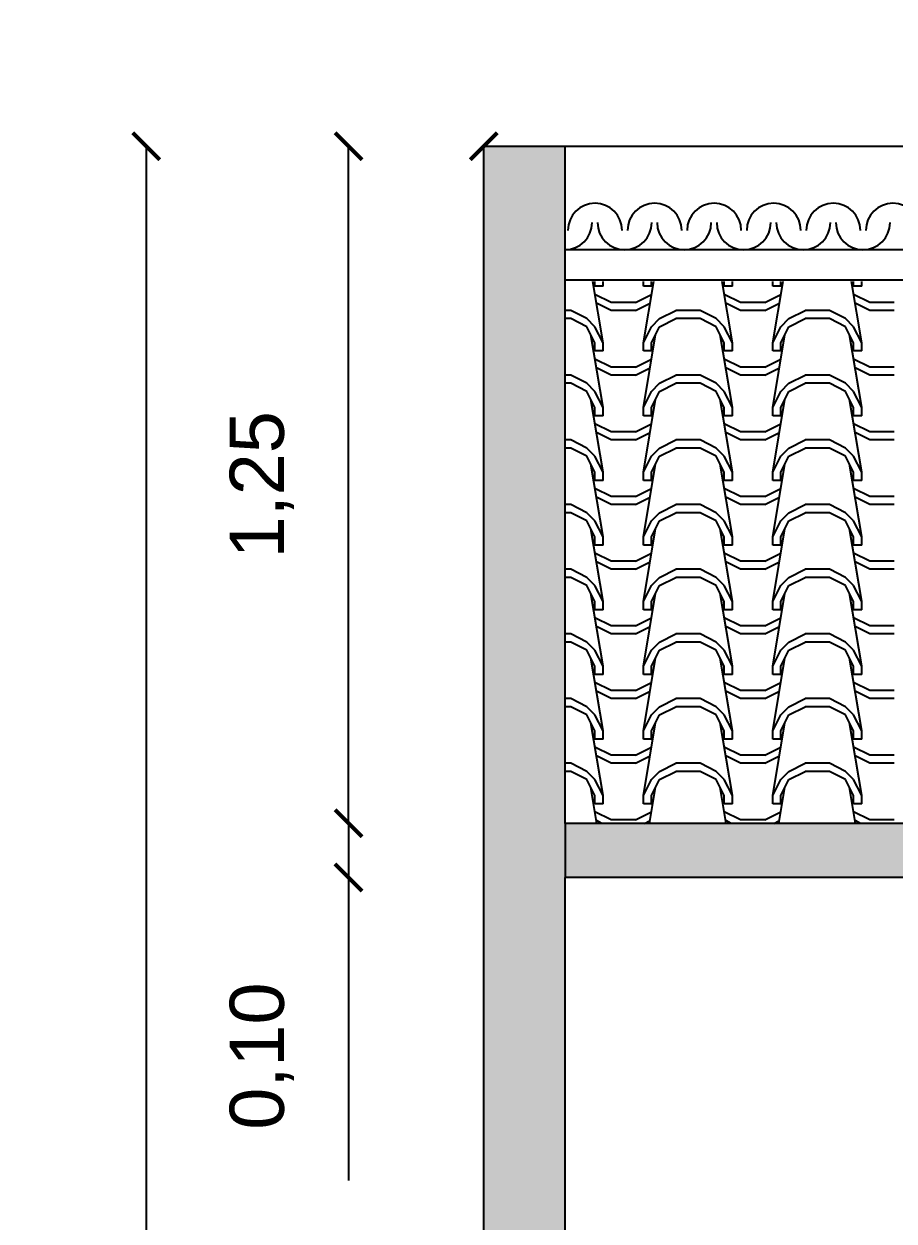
# Model space of a CAD drawing. Header units: millimetres. Extents: x -72 to 470, y 3 to 161.
# Drawn here: x 451.961 to 453.568, y 60.869 to 63.079 of the extents above; entities that cross this region are included whole.
import ezdxf

# ---------------------------------------------------------------- set-up
doc = ezdxf.new("R2010")
doc.units = ezdxf.units.MM
doc.layers.get('0').update_dxf_attribs({"color": 3})
for name, color, linetype in [('001', 1, 'Continuous'), ('COTA', 7, 'Continuous'), ('COTAS', 7, 'Continuous'), ('ESQUADRIA', 3, 'Continuous'), ('LAYER2', 5, 'Continuous')]:
    doc.layers.add(name, color=color, linetype=linetype)
doc.styles.get("Standard").update_dxf_attribs({"font": 'arial.ttf'})
doc.dimstyles.new('ISO-25', dxfattribs={"dimtxt": 0.1, "dimasz": 0.05, "dimexe": 1.25, "dimexo": 0.625, "dimgap": 0.1, "dimtad": 1, "dimzin": 1, "dimtxsty": 'Standard', "dimblk": 'ARCHTICK', "dimcen": 2.5, "dimse1": 1, "dimse2": 1, "dimazin": 3, "dimtfac": 1, "dimtmove": 0, "dimatfit": 3, "dimldrblk": 'ARCHTICK', "dimfxl": 1, "dimarcsym": 0})

# ---------------------------------------------------------------- blocks, each defined once
blk = doc.blocks.new('_ArchTick')
at = {"color": 0, "linetype": 'ByBlock', "const_width": 0.15}
blk.add_lwpolyline([(-0.5, -0.5), (0.5, 0.5)], dxfattribs=at)
blk = doc.blocks.new('*D62')
at = {"layer": 'COTAS', "color": 0, "lineweight": -2, "transparency": 16777216}
for p, q in [((452.5607, 61.6036), (452.5607, 61.6536)), ((452.5607, 61.6036), (452.5607, 61.5036)), ((452.5607, 61.5036), (452.5607, 60.9442))]:
    blk.add_line(p, q, dxfattribs=at)
at = {"layer": 'Defpoints', "color": 0, "transparency": 16777216}
for p in [(452.9603, 61.6036), (452.5607, 61.5036), (452.9603, 61.5036)]:
    blk.add_point(p, dxfattribs=at)
at = {"layer": 'COTAS', "color": 0, "lineweight": -2, "transparency": 16777216, "xscale": 0.05, "yscale": 0.05, "zscale": 0.05}
for p, rotation in [((452.5607, 61.6036), 270), ((452.5607, 61.5036), 90)]:
    blk.add_blockref('_ArchTick', p, dxfattribs=dict(at, rotation=rotation))
at = {"layer": 'COTAS', "color": 0, "transparency": 16777216, "insert": (452.4006, 61.1739), "char_height": 0.1, "attachment_point": 5, "rotation": 90}
blk.add_mtext('0,10', dxfattribs=at)
blk = doc.blocks.new('*D63')
at = {"layer": 'COTAS', "color": 0, "lineweight": -2, "transparency": 16777216}
blk.add_line((452.1871, 62.8536), (452.1871, 58.5036), dxfattribs=at)
at = {"layer": 'Defpoints', "color": 0, "transparency": 16777216}
for p in [(452.8103, 62.8536), (452.1871, 58.5036), (452.8103, 58.5036)]:
    blk.add_point(p, dxfattribs=at)
at = {"layer": 'COTAS', "color": 0, "lineweight": -2, "transparency": 16777216, "xscale": 0.05, "yscale": 0.05, "zscale": 0.05}
for p, rotation in [((452.1871, 62.8536), 90), ((452.1871, 58.5036), 270)]:
    blk.add_blockref('_ArchTick', p, dxfattribs=dict(at, rotation=rotation))
at = {"layer": 'COTAS', "color": 0, "transparency": 16777216, "insert": (452.027, 60.6786), "char_height": 0.1, "attachment_point": 5, "rotation": 90}
blk.add_mtext('4,35', dxfattribs=at)
blk = doc.blocks.new('*D64')
at = {"layer": 'COTAS', "color": 0, "lineweight": -2, "transparency": 16777216}
blk.add_line((452.5607, 61.6036), (452.5607, 62.8536), dxfattribs=at)
at = {"layer": 'Defpoints', "color": 0, "transparency": 16777216}
for p in [(452.5607, 62.8536), (452.9603, 62.8536), (452.9603, 61.6036)]:
    blk.add_point(p, dxfattribs=at)
at = {"layer": 'COTAS', "color": 0, "lineweight": -2, "transparency": 16777216, "xscale": 0.05, "yscale": 0.05, "zscale": 0.05}
for p, rotation in [((452.5607, 62.8536), 90), ((452.5607, 61.6036), 270)]:
    blk.add_blockref('_ArchTick', p, dxfattribs=dict(at, rotation=rotation))
at = {"layer": 'COTAS', "color": 0, "transparency": 16777216, "insert": (452.4006, 62.2286), "char_height": 0.1, "attachment_point": 5, "rotation": 90}
blk.add_mtext('1,25', dxfattribs=at)
blk = doc.blocks.new('*D65')
at = {"layer": 'COTAS', "color": 0, "lineweight": -2, "transparency": 16777216}
blk.add_line((452.8103, 62.8536), (463.8103, 62.8536), dxfattribs=at)
at = {"layer": 'Defpoints', "color": 0, "transparency": 16777216}
for p in [(452.8103, 62.8536), (463.8103, 62.8536), (463.8103, 62.8536)]:
    blk.add_point(p, dxfattribs=at)
at = {"layer": 'COTAS', "color": 0, "lineweight": -2, "transparency": 16777216, "xscale": 0.05, "yscale": 0.05, "zscale": 0.05, "rotation": 180}
blk.add_blockref('_ArchTick', (452.8103, 62.8536), dxfattribs=at)
at = {"layer": 'COTAS', "color": 0, "lineweight": -2, "transparency": 16777216, "xscale": 0.05, "yscale": 0.05, "zscale": 0.05}
blk.add_blockref('_ArchTick', (463.8103, 62.8536), dxfattribs=at)
at = {"layer": 'COTAS', "color": 0, "transparency": 16777216, "insert": (458.3103, 63.0137), "char_height": 0.1, "attachment_point": 5}
blk.add_mtext('11,00', dxfattribs=at)

msp = doc.modelspace()

# ---------------------------------------------------------------- hatches: boundary and pattern name
at = {"layer": 'COTA', "true_color": 0x939598}
h = msp.add_hatch(color=252, dxfattribs=at)
h.dxf.hatch_style = 1
h.paths.add_polyline_path([(452.9603, 61.5036), (452.9603, 61.6036), (452.9603, 62.8536), (452.8103, 62.8536), (452.8103, 61.6036), (452.8103, 61.5036), (452.8103, 58.5036), (452.9603, 58.5036)])
h.paths.add_polyline_path([(463.8103, 61.6036), (463.8103, 62.8536), (463.6603, 62.8536), (463.6603, 61.6036), (452.9603, 61.6036), (452.9603, 61.5036), (456.1103, 61.5036), (463.8103, 61.5036)])
h.paths.add_polyline_path([(463.8103, 61.5036), (463.6603, 61.5036), (463.6603, 58.4036), (463.8103, 58.4036)])

# ---------------------------------------------------------------- linework, layer by layer
at = {"color": 2}
for p, q in [((463.6603, 62.6625), (452.9603, 62.6625)), ((463.6603, 62.6062), (452.9603, 62.6062))]:
    msp.add_line(p, q, dxfattribs=at)
at = {"layer": '001', "color": 8, "linetype": 'Continuous', "ltscale": 0.5}
for p, q in [((453.0305, 62.4905), (453.0116, 62.6036)), ((453.0156, 62.595), (453.0156, 62.6036)), ((453.0305, 62.595), (453.0156, 62.595)), ((453.0305, 62.595), (453.0305, 62.6036)), ((453.1051, 62.595), (453.1051, 62.6036)), ((453.1051, 62.4905), (453.124, 62.6036)), ((453.12, 62.595), (453.1051, 62.595)), ((453.12, 62.595), (453.12, 62.6036)), ((453.2693, 62.4905), (453.2504, 62.6036)), ((453.2544, 62.595), (453.2544, 62.6036)), ((453.2693, 62.595), (453.2544, 62.595)), ((453.2693, 62.595), (453.2693, 62.6036)), ((453.3439, 62.595), (453.3439, 62.6036)), ((453.3439, 62.4905), (453.3628, 62.6036)), ((453.3588, 62.595), (453.3439, 62.595)), ((453.3588, 62.595), (453.3588, 62.6036)), ((453.5081, 62.4905), (453.4892, 62.6036)), ((453.4932, 62.595), (453.4932, 62.6036)), ((453.5081, 62.595), (453.4932, 62.595)), ((453.5081, 62.595), (453.5081, 62.6036)), ((453.0454, 62.5652), (453.0156, 62.5801)), ((453.0902, 62.5652), (453.0454, 62.5652)), ((453.0902, 62.5652), (453.12, 62.5801)), ((453.2842, 62.5652), (453.2544, 62.5801)), ((453.329, 62.5652), (453.2842, 62.5652)), ((453.329, 62.5652), (453.3588, 62.5801)), ((453.523, 62.5652), (453.4932, 62.5801)), ((453.5678, 62.5652), (453.523, 62.5652)), ((452.9708, 62.5502), (452.9603, 62.5502)), ((453.0006, 62.5353), (452.9708, 62.5502)), ((453.0454, 62.5502), (453.0183, 62.5638)), ((453.0902, 62.5502), (453.0454, 62.5502)), ((453.0902, 62.5502), (453.1173, 62.5638)), ((453.135, 62.5353), (453.1648, 62.5502)), ((453.2096, 62.5502), (453.1648, 62.5502)), ((453.2394, 62.5353), (453.2096, 62.5502)), ((453.2842, 62.5502), (453.2571, 62.5638)), ((453.329, 62.5502), (453.2842, 62.5502)), ((453.329, 62.5502), (453.3561, 62.5638)), ((453.3738, 62.5353), (453.4036, 62.5502)), ((453.4484, 62.5502), (453.4036, 62.5502)), ((453.4782, 62.5353), (453.4484, 62.5502)), ((453.523, 62.5502), (453.4959, 62.5638)), ((453.5678, 62.5502), (453.523, 62.5502)), ((452.9708, 62.5353), (452.9603, 62.5353)), ((453.0006, 62.5204), (452.9708, 62.5353)), ((453.0156, 62.5204), (453.0006, 62.5353)), ((453.12, 62.5204), (453.135, 62.5353)), ((453.135, 62.5204), (453.1648, 62.5353)), ((453.2096, 62.5353), (453.1648, 62.5353)), ((453.2394, 62.5204), (453.2096, 62.5353)), ((453.2544, 62.5204), (453.2394, 62.5353)), ((453.3588, 62.5204), (453.3738, 62.5353)), ((453.3738, 62.5204), (453.4036, 62.5353)), ((453.4484, 62.5353), (453.4036, 62.5353)), ((453.4782, 62.5204), (453.4484, 62.5353)), ((453.4932, 62.5204), (453.4782, 62.5353)), ((453.0156, 62.4905), (453.0006, 62.5204)), ((453.0305, 62.3711), (453.0081, 62.5055)), ((453.0305, 62.4905), (453.0156, 62.5204)), ((453.1051, 62.4905), (453.12, 62.5204)), ((453.1051, 62.3711), (453.1275, 62.5055)), ((453.12, 62.4905), (453.135, 62.5204)), ((453.2544, 62.4905), (453.2394, 62.5204)), ((453.2693, 62.3711), (453.2469, 62.5055)), ((453.2693, 62.4905), (453.2544, 62.5204)), ((453.3439, 62.4905), (453.3588, 62.5204)), ((453.3439, 62.3711), (453.3663, 62.5055)), ((453.3588, 62.4905), (453.3738, 62.5204)), ((453.4932, 62.4905), (453.4782, 62.5204)), ((453.5081, 62.3711), (453.4857, 62.5055)), ((453.5081, 62.4905), (453.4932, 62.5204)), ((453.0156, 62.4756), (453.0156, 62.4905)), ((453.0305, 62.4756), (453.0305, 62.4905)), ((453.1051, 62.4756), (453.1051, 62.4905)), ((453.12, 62.4756), (453.12, 62.4905)), ((453.2544, 62.4756), (453.2544, 62.4905)), ((453.2693, 62.4756), (453.2693, 62.4905)), ((453.3439, 62.4756), (453.3439, 62.4905)), ((453.3588, 62.4756), (453.3588, 62.4905)), ((453.4932, 62.4756), (453.4932, 62.4905)), ((453.5081, 62.4756), (453.5081, 62.4905)), ((453.0305, 62.4756), (453.0156, 62.4756)), ((453.0454, 62.4458), (453.0156, 62.4607)), ((453.0902, 62.4458), (453.12, 62.4607)), ((453.12, 62.4756), (453.1051, 62.4756)), ((453.2693, 62.4756), (453.2544, 62.4756)), ((453.2842, 62.4458), (453.2544, 62.4607)), ((453.329, 62.4458), (453.3588, 62.4607)), ((453.3588, 62.4756), (453.3439, 62.4756)), ((453.5081, 62.4756), (453.4932, 62.4756)), ((453.523, 62.4458), (453.4932, 62.4607)), ((453.0454, 62.4308), (453.0183, 62.4444)), ((453.0902, 62.4458), (453.0454, 62.4458)), ((453.0902, 62.4308), (453.1173, 62.4444)), ((453.2842, 62.4308), (453.2571, 62.4444)), ((453.329, 62.4458), (453.2842, 62.4458)), ((453.329, 62.4308), (453.3561, 62.4444)), ((453.523, 62.4308), (453.4959, 62.4444)), ((453.5678, 62.4458), (453.523, 62.4458)), ((452.9708, 62.4308), (452.9603, 62.4308)), ((452.9708, 62.4159), (452.9603, 62.4159)), ((453.0006, 62.4159), (452.9708, 62.4308)), ((453.0006, 62.401), (452.9708, 62.4159)), ((453.0156, 62.401), (453.0006, 62.4159)), ((453.0902, 62.4308), (453.0454, 62.4308)), ((453.12, 62.401), (453.135, 62.4159)), ((453.135, 62.4159), (453.1648, 62.4308)), ((453.135, 62.401), (453.1648, 62.4159)), ((453.2096, 62.4308), (453.1648, 62.4308)), ((453.2096, 62.4159), (453.1648, 62.4159)), ((453.2394, 62.4159), (453.2096, 62.4308)), ((453.2394, 62.401), (453.2096, 62.4159)), ((453.2544, 62.401), (453.2394, 62.4159)), ((453.329, 62.4308), (453.2842, 62.4308)), ((453.3588, 62.401), (453.3738, 62.4159)), ((453.3738, 62.4159), (453.4036, 62.4308)), ((453.3738, 62.401), (453.4036, 62.4159)), ((453.4484, 62.4308), (453.4036, 62.4308)), ((453.4484, 62.4159), (453.4036, 62.4159)), ((453.4782, 62.4159), (453.4484, 62.4308)), ((453.4782, 62.401), (453.4484, 62.4159)), ((453.4932, 62.401), (453.4782, 62.4159)), ((453.5678, 62.4308), (453.523, 62.4308)), ((453.0156, 62.3711), (453.0006, 62.401)), ((453.0305, 62.3711), (453.0156, 62.401)), ((453.1051, 62.3711), (453.12, 62.401)), ((453.12, 62.3711), (453.135, 62.401)), ((453.2544, 62.3711), (453.2394, 62.401)), ((453.2693, 62.3711), (453.2544, 62.401)), ((453.3439, 62.3711), (453.3588, 62.401)), ((453.3588, 62.3711), (453.3738, 62.401)), ((453.4932, 62.3711), (453.4782, 62.401)), ((453.5081, 62.3711), (453.4932, 62.401)), ((453.0305, 62.2517), (453.0081, 62.3861)), ((453.0156, 62.3562), (453.0156, 62.3711)), ((453.0305, 62.3562), (453.0305, 62.3711)), ((453.1051, 62.2517), (453.1275, 62.3861)), ((453.1051, 62.3562), (453.1051, 62.3711)), ((453.12, 62.3562), (453.12, 62.3711)), ((453.2693, 62.2517), (453.2469, 62.3861)), ((453.2544, 62.3562), (453.2544, 62.3711)), ((453.2693, 62.3562), (453.2693, 62.3711)), ((453.3439, 62.2517), (453.3663, 62.3861)), ((453.3439, 62.3562), (453.3439, 62.3711)), ((453.3588, 62.3562), (453.3588, 62.3711)), ((453.5081, 62.2517), (453.4857, 62.3861)), ((453.4932, 62.3562), (453.4932, 62.3711)), ((453.5081, 62.3562), (453.5081, 62.3711)), ((453.0305, 62.3562), (453.0156, 62.3562)), ((453.12, 62.3562), (453.1051, 62.3562)), ((453.2693, 62.3562), (453.2544, 62.3562)), ((453.3588, 62.3562), (453.3439, 62.3562)), ((453.5081, 62.3562), (453.4932, 62.3562)), ((453.0454, 62.3264), (453.0156, 62.3413)), ((453.0454, 62.3114), (453.0183, 62.325)), ((453.0902, 62.3264), (453.0454, 62.3264)), ((453.0902, 62.3264), (453.12, 62.3413)), ((453.0902, 62.3114), (453.1173, 62.325)), ((453.2842, 62.3264), (453.2544, 62.3413)), ((453.2842, 62.3114), (453.2571, 62.325)), ((453.329, 62.3264), (453.2842, 62.3264)), ((453.329, 62.3264), (453.3588, 62.3413)), ((453.329, 62.3114), (453.3561, 62.325)), ((453.523, 62.3264), (453.4932, 62.3413)), ((453.523, 62.3114), (453.4959, 62.325)), ((453.5678, 62.3264), (453.523, 62.3264)), ((452.9708, 62.3114), (452.9603, 62.3114)), ((453.0006, 62.2965), (452.9708, 62.3114)), ((453.0902, 62.3114), (453.0454, 62.3114)), ((453.135, 62.2965), (453.1648, 62.3114)), ((453.2096, 62.3114), (453.1648, 62.3114)), ((453.2394, 62.2965), (453.2096, 62.3114)), ((453.329, 62.3114), (453.2842, 62.3114)), ((453.3738, 62.2965), (453.4036, 62.3114)), ((453.4484, 62.3114), (453.4036, 62.3114)), ((453.4782, 62.2965), (453.4484, 62.3114)), ((453.5678, 62.3114), (453.523, 62.3114)), ((452.9708, 62.2965), (452.9603, 62.2965)), ((453.0006, 62.2816), (452.9708, 62.2965)), ((453.0156, 62.2816), (453.0006, 62.2965)), ((453.0156, 62.2517), (453.0006, 62.2816)), ((453.0305, 62.2517), (453.0156, 62.2816)), ((453.1051, 62.2517), (453.12, 62.2816)), ((453.12, 62.2816), (453.135, 62.2965)), ((453.12, 62.2517), (453.135, 62.2816)), ((453.135, 62.2816), (453.1648, 62.2965)), ((453.2096, 62.2965), (453.1648, 62.2965)), ((453.2394, 62.2816), (453.2096, 62.2965)), ((453.2544, 62.2816), (453.2394, 62.2965)), ((453.2544, 62.2517), (453.2394, 62.2816)), ((453.2693, 62.2517), (453.2544, 62.2816)), ((453.3439, 62.2517), (453.3588, 62.2816)), ((453.3588, 62.2816), (453.3738, 62.2965)), ((453.3588, 62.2517), (453.3738, 62.2816)), ((453.3738, 62.2816), (453.4036, 62.2965)), ((453.4484, 62.2965), (453.4036, 62.2965)), ((453.4782, 62.2816), (453.4484, 62.2965)), ((453.4932, 62.2816), (453.4782, 62.2965)), ((453.4932, 62.2517), (453.4782, 62.2816)), ((453.5081, 62.2517), (453.4932, 62.2816)), ((453.0305, 62.1324), (453.0081, 62.2667)), ((453.1051, 62.1324), (453.1275, 62.2667)), ((453.2693, 62.1324), (453.2469, 62.2667)), ((453.3439, 62.1324), (453.3663, 62.2667)), ((453.5081, 62.1324), (453.4857, 62.2667)), ((453.0156, 62.2368), (453.0156, 62.2517)), ((453.0305, 62.2368), (453.0156, 62.2368)), ((453.0305, 62.2368), (453.0305, 62.2517)), ((453.1051, 62.2368), (453.1051, 62.2517)), ((453.12, 62.2368), (453.1051, 62.2368)), ((453.12, 62.2368), (453.12, 62.2517)), ((453.2544, 62.2368), (453.2544, 62.2517)), ((453.2693, 62.2368), (453.2544, 62.2368)), ((453.2693, 62.2368), (453.2693, 62.2517)), ((453.3439, 62.2368), (453.3439, 62.2517)), ((453.3588, 62.2368), (453.3439, 62.2368)), ((453.3588, 62.2368), (453.3588, 62.2517)), ((453.4932, 62.2368), (453.4932, 62.2517)), ((453.5081, 62.2368), (453.4932, 62.2368)), ((453.5081, 62.2368), (453.5081, 62.2517)), ((453.0454, 62.207), (453.0156, 62.2219)), ((453.0902, 62.207), (453.12, 62.2219)), ((453.2842, 62.207), (453.2544, 62.2219)), ((453.329, 62.207), (453.3588, 62.2219)), ((453.523, 62.207), (453.4932, 62.2219)), ((452.9708, 62.1921), (452.9603, 62.1921)), ((453.0006, 62.1771), (452.9708, 62.1921)), ((453.0454, 62.1921), (453.0183, 62.2056)), ((453.0902, 62.207), (453.0454, 62.207)), ((453.0902, 62.1921), (453.0454, 62.1921)), ((453.0902, 62.1921), (453.1173, 62.2056)), ((453.135, 62.1771), (453.1648, 62.1921)), ((453.2096, 62.1921), (453.1648, 62.1921)), ((453.2394, 62.1771), (453.2096, 62.1921)), ((453.2842, 62.1921), (453.2571, 62.2056)), ((453.329, 62.207), (453.2842, 62.207)), ((453.329, 62.1921), (453.2842, 62.1921)), ((453.329, 62.1921), (453.3561, 62.2056)), ((453.3738, 62.1771), (453.4036, 62.1921)), ((453.4484, 62.1921), (453.4036, 62.1921)), ((453.4782, 62.1771), (453.4484, 62.1921)), ((453.523, 62.1921), (453.4959, 62.2056)), ((453.5678, 62.207), (453.523, 62.207)), ((453.5678, 62.1921), (453.523, 62.1921)), ((452.9708, 62.1771), (452.9603, 62.1771)), ((453.0006, 62.1622), (452.9708, 62.1771)), ((453.0156, 62.1622), (453.0006, 62.1771)), ((453.12, 62.1622), (453.135, 62.1771)), ((453.135, 62.1622), (453.1648, 62.1771)), ((453.2096, 62.1771), (453.1648, 62.1771)), ((453.2394, 62.1622), (453.2096, 62.1771)), ((453.2544, 62.1622), (453.2394, 62.1771)), ((453.3588, 62.1622), (453.3738, 62.1771)), ((453.3738, 62.1622), (453.4036, 62.1771)), ((453.4484, 62.1771), (453.4036, 62.1771)), ((453.4782, 62.1622), (453.4484, 62.1771)), ((453.4932, 62.1622), (453.4782, 62.1771)), ((453.0156, 62.1324), (453.0006, 62.1622)), ((453.0305, 62.013), (453.0081, 62.1473)), ((453.0305, 62.1324), (453.0156, 62.1622)), ((453.1051, 62.1324), (453.12, 62.1622)), ((453.1051, 62.013), (453.1275, 62.1473)), ((453.12, 62.1324), (453.135, 62.1622)), ((453.2544, 62.1324), (453.2394, 62.1622)), ((453.2693, 62.013), (453.2469, 62.1473)), ((453.2693, 62.1324), (453.2544, 62.1622)), ((453.3439, 62.1324), (453.3588, 62.1622)), ((453.3439, 62.013), (453.3663, 62.1473)), ((453.3588, 62.1324), (453.3738, 62.1622)), ((453.4932, 62.1324), (453.4782, 62.1622)), ((453.5081, 62.013), (453.4857, 62.1473)), ((453.5081, 62.1324), (453.4932, 62.1622)), ((453.0156, 62.1174), (453.0156, 62.1324)), ((453.0305, 62.1174), (453.0305, 62.1324)), ((453.1051, 62.1174), (453.1051, 62.1324)), ((453.12, 62.1174), (453.12, 62.1324)), ((453.2544, 62.1174), (453.2544, 62.1324)), ((453.2693, 62.1174), (453.2693, 62.1324)), ((453.3439, 62.1174), (453.3439, 62.1324)), ((453.3588, 62.1174), (453.3588, 62.1324)), ((453.4932, 62.1174), (453.4932, 62.1324)), ((453.5081, 62.1174), (453.5081, 62.1324)), ((453.0305, 62.1174), (453.0156, 62.1174)), ((453.0454, 62.0876), (453.0156, 62.1025)), ((453.0902, 62.0876), (453.12, 62.1025)), ((453.12, 62.1174), (453.1051, 62.1174)), ((453.2693, 62.1174), (453.2544, 62.1174)), ((453.2842, 62.0876), (453.2544, 62.1025)), ((453.329, 62.0876), (453.3588, 62.1025)), ((453.3588, 62.1174), (453.3439, 62.1174)), ((453.5081, 62.1174), (453.4932, 62.1174)), ((453.523, 62.0876), (453.4932, 62.1025)), ((453.0454, 62.0727), (453.0183, 62.0862)), ((453.0902, 62.0876), (453.0454, 62.0876)), ((453.0902, 62.0727), (453.1173, 62.0862)), ((453.2842, 62.0727), (453.2571, 62.0862)), ((453.329, 62.0876), (453.2842, 62.0876)), ((453.329, 62.0727), (453.3561, 62.0862)), ((453.523, 62.0727), (453.4959, 62.0862)), ((453.5678, 62.0876), (453.523, 62.0876)), ((452.9708, 62.0727), (452.9603, 62.0727)), ((452.9708, 62.0577), (452.9603, 62.0577)), ((453.0006, 62.0577), (452.9708, 62.0727)), ((453.0006, 62.0428), (452.9708, 62.0577)), ((453.0156, 62.0428), (453.0006, 62.0577)), ((453.0902, 62.0727), (453.0454, 62.0727)), ((453.12, 62.0428), (453.135, 62.0577)), ((453.135, 62.0577), (453.1648, 62.0727)), ((453.135, 62.0428), (453.1648, 62.0577)), ((453.2096, 62.0727), (453.1648, 62.0727)), ((453.2096, 62.0577), (453.1648, 62.0577)), ((453.2394, 62.0577), (453.2096, 62.0727)), ((453.2394, 62.0428), (453.2096, 62.0577)), ((453.2544, 62.0428), (453.2394, 62.0577)), ((453.329, 62.0727), (453.2842, 62.0727)), ((453.3588, 62.0428), (453.3738, 62.0577)), ((453.3738, 62.0577), (453.4036, 62.0727)), ((453.3738, 62.0428), (453.4036, 62.0577)), ((453.4484, 62.0727), (453.4036, 62.0727)), ((453.4484, 62.0577), (453.4036, 62.0577)), ((453.4782, 62.0577), (453.4484, 62.0727)), ((453.4782, 62.0428), (453.4484, 62.0577)), ((453.4932, 62.0428), (453.4782, 62.0577)), ((453.5678, 62.0727), (453.523, 62.0727)), ((453.0156, 62.013), (453.0006, 62.0428)), ((453.0305, 62.013), (453.0156, 62.0428)), ((453.1051, 62.013), (453.12, 62.0428)), ((453.12, 62.013), (453.135, 62.0428)), ((453.2544, 62.013), (453.2394, 62.0428)), ((453.2693, 62.013), (453.2544, 62.0428)), ((453.3439, 62.013), (453.3588, 62.0428)), ((453.3588, 62.013), (453.3738, 62.0428)), ((453.4932, 62.013), (453.4782, 62.0428)), ((453.5081, 62.013), (453.4932, 62.0428)), ((453.0305, 61.8936), (453.0081, 62.0279)), ((453.0156, 61.998), (453.0156, 62.013)), ((453.0305, 61.998), (453.0305, 62.013)), ((453.1051, 61.8936), (453.1275, 62.0279)), ((453.1051, 61.998), (453.1051, 62.013)), ((453.12, 61.998), (453.12, 62.013)), ((453.2693, 61.8936), (453.2469, 62.0279)), ((453.2544, 61.998), (453.2544, 62.013)), ((453.2693, 61.998), (453.2693, 62.013)), ((453.3439, 61.8936), (453.3663, 62.0279)), ((453.3439, 61.998), (453.3439, 62.013)), ((453.3588, 61.998), (453.3588, 62.013)), ((453.5081, 61.8936), (453.4857, 62.0279)), ((453.4932, 61.998), (453.4932, 62.013)), ((453.5081, 61.998), (453.5081, 62.013)), ((453.0305, 61.998), (453.0156, 61.998)), ((453.12, 61.998), (453.1051, 61.998)), ((453.2693, 61.998), (453.2544, 61.998)), ((453.3588, 61.998), (453.3439, 61.998)), ((453.5081, 61.998), (453.4932, 61.998)), ((453.0454, 61.9682), (453.0156, 61.9831)), ((453.0902, 61.9682), (453.12, 61.9831)), ((453.2842, 61.9682), (453.2544, 61.9831)), ((453.329, 61.9682), (453.3588, 61.9831)), ((453.523, 61.9682), (453.4932, 61.9831)), ((452.9708, 61.9533), (452.9603, 61.9533)), ((453.0006, 61.9383), (452.9708, 61.9533)), ((453.0454, 61.9533), (453.0183, 61.9668)), ((453.0902, 61.9682), (453.0454, 61.9682)), ((453.0902, 61.9533), (453.0454, 61.9533)), ((453.0902, 61.9533), (453.1173, 61.9668)), ((453.135, 61.9383), (453.1648, 61.9533)), ((453.2096, 61.9533), (453.1648, 61.9533)), ((453.2394, 61.9383), (453.2096, 61.9533)), ((453.2842, 61.9533), (453.2571, 61.9668)), ((453.329, 61.9682), (453.2842, 61.9682)), ((453.329, 61.9533), (453.2842, 61.9533)), ((453.329, 61.9533), (453.3561, 61.9668)), ((453.3738, 61.9383), (453.4036, 61.9533)), ((453.4484, 61.9533), (453.4036, 61.9533)), ((453.4782, 61.9383), (453.4484, 61.9533)), ((453.523, 61.9533), (453.4959, 61.9668)), ((453.5678, 61.9682), (453.523, 61.9682)), ((453.5678, 61.9533), (453.523, 61.9533)), ((452.9708, 61.9383), (452.9603, 61.9383)), ((453.0006, 61.9234), (452.9708, 61.9383)), ((453.0156, 61.9234), (453.0006, 61.9383)), ((453.12, 61.9234), (453.135, 61.9383)), ((453.135, 61.9234), (453.1648, 61.9383)), ((453.2096, 61.9383), (453.1648, 61.9383)), ((453.2394, 61.9234), (453.2096, 61.9383)), ((453.2544, 61.9234), (453.2394, 61.9383)), ((453.3588, 61.9234), (453.3738, 61.9383)), ((453.3738, 61.9234), (453.4036, 61.9383)), ((453.4484, 61.9383), (453.4036, 61.9383)), ((453.4782, 61.9234), (453.4484, 61.9383)), ((453.4932, 61.9234), (453.4782, 61.9383)), ((453.0156, 61.8936), (453.0006, 61.9234)), ((453.0305, 61.7742), (453.0081, 61.9085)), ((453.0305, 61.8936), (453.0156, 61.9234)), ((453.1051, 61.8936), (453.12, 61.9234)), ((453.1051, 61.7742), (453.1275, 61.9085)), ((453.12, 61.8936), (453.135, 61.9234)), ((453.2544, 61.8936), (453.2394, 61.9234)), ((453.2693, 61.7742), (453.2469, 61.9085)), ((453.2693, 61.8936), (453.2544, 61.9234)), ((453.3439, 61.8936), (453.3588, 61.9234)), ((453.3439, 61.7742), (453.3663, 61.9085)), ((453.3588, 61.8936), (453.3738, 61.9234)), ((453.4932, 61.8936), (453.4782, 61.9234)), ((453.5081, 61.7742), (453.4857, 61.9085)), ((453.5081, 61.8936), (453.4932, 61.9234)), ((453.0156, 61.8786), (453.0156, 61.8936)), ((453.0305, 61.8786), (453.0305, 61.8936)), ((453.1051, 61.8786), (453.1051, 61.8936)), ((453.12, 61.8786), (453.12, 61.8936)), ((453.2544, 61.8786), (453.2544, 61.8936)), ((453.2693, 61.8786), (453.2693, 61.8936)), ((453.3439, 61.8786), (453.3439, 61.8936)), ((453.3588, 61.8786), (453.3588, 61.8936)), ((453.4932, 61.8786), (453.4932, 61.8936)), ((453.5081, 61.8786), (453.5081, 61.8936)), ((453.0305, 61.8786), (453.0156, 61.8786)), ((453.0454, 61.8488), (453.0156, 61.8637)), ((453.0902, 61.8488), (453.12, 61.8637)), ((453.12, 61.8786), (453.1051, 61.8786)), ((453.2693, 61.8786), (453.2544, 61.8786)), ((453.2842, 61.8488), (453.2544, 61.8637)), ((453.329, 61.8488), (453.3588, 61.8637)), ((453.3588, 61.8786), (453.3439, 61.8786)), ((453.5081, 61.8786), (453.4932, 61.8786)), ((453.523, 61.8488), (453.4932, 61.8637)), ((453.0454, 61.8339), (453.0183, 61.8474)), ((453.0902, 61.8488), (453.0454, 61.8488)), ((453.0902, 61.8339), (453.1173, 61.8474)), ((453.2842, 61.8339), (453.2571, 61.8474)), ((453.329, 61.8488), (453.2842, 61.8488)), ((453.329, 61.8339), (453.3561, 61.8474)), ((453.523, 61.8339), (453.4959, 61.8474)), ((453.5678, 61.8488), (453.523, 61.8488)), ((452.9708, 61.8339), (452.9603, 61.8339)), ((452.9708, 61.8189), (452.9603, 61.8189)), ((453.0006, 61.8189), (452.9708, 61.8339)), ((453.0006, 61.804), (452.9708, 61.8189)), ((453.0156, 61.804), (453.0006, 61.8189)), ((453.0902, 61.8339), (453.0454, 61.8339)), ((453.12, 61.804), (453.135, 61.8189)), ((453.135, 61.8189), (453.1648, 61.8339)), ((453.135, 61.804), (453.1648, 61.8189)), ((453.2096, 61.8339), (453.1648, 61.8339)), ((453.2096, 61.8189), (453.1648, 61.8189)), ((453.2394, 61.8189), (453.2096, 61.8339)), ((453.2394, 61.804), (453.2096, 61.8189)), ((453.2544, 61.804), (453.2394, 61.8189)), ((453.329, 61.8339), (453.2842, 61.8339)), ((453.3588, 61.804), (453.3738, 61.8189)), ((453.3738, 61.8189), (453.4036, 61.8339)), ((453.3738, 61.804), (453.4036, 61.8189)), ((453.4484, 61.8339), (453.4036, 61.8339)), ((453.4484, 61.8189), (453.4036, 61.8189)), ((453.4782, 61.8189), (453.4484, 61.8339)), ((453.4782, 61.804), (453.4484, 61.8189)), ((453.4932, 61.804), (453.4782, 61.8189)), ((453.5678, 61.8339), (453.523, 61.8339)), ((453.0156, 61.7742), (453.0006, 61.804)), ((453.0305, 61.7742), (453.0156, 61.804)), ((453.1051, 61.7742), (453.12, 61.804)), ((453.12, 61.7742), (453.135, 61.804)), ((453.2544, 61.7742), (453.2394, 61.804)), ((453.2693, 61.7742), (453.2544, 61.804)), ((453.3439, 61.7742), (453.3588, 61.804)), ((453.3588, 61.7742), (453.3738, 61.804)), ((453.4932, 61.7742), (453.4782, 61.804)), ((453.5081, 61.7742), (453.4932, 61.804)), ((453.0305, 61.6548), (453.0081, 61.7891)), ((453.0156, 61.7592), (453.0156, 61.7742)), ((453.0305, 61.7592), (453.0305, 61.7742)), ((453.1051, 61.6548), (453.1275, 61.7891)), ((453.1051, 61.7592), (453.1051, 61.7742)), ((453.12, 61.7592), (453.12, 61.7742)), ((453.2693, 61.6548), (453.2469, 61.7891)), ((453.2544, 61.7592), (453.2544, 61.7742)), ((453.2693, 61.7592), (453.2693, 61.7742)), ((453.3439, 61.6548), (453.3663, 61.7891)), ((453.3439, 61.7592), (453.3439, 61.7742)), ((453.3588, 61.7592), (453.3588, 61.7742)), ((453.5081, 61.6548), (453.4857, 61.7891)), ((453.4932, 61.7592), (453.4932, 61.7742)), ((453.5081, 61.7592), (453.5081, 61.7742)), ((453.0305, 61.7592), (453.0156, 61.7592)), ((453.12, 61.7592), (453.1051, 61.7592)), ((453.2693, 61.7592), (453.2544, 61.7592)), ((453.3588, 61.7592), (453.3439, 61.7592)), ((453.5081, 61.7592), (453.4932, 61.7592)), ((453.0454, 61.7294), (453.0156, 61.7443)), ((453.0454, 61.7145), (453.0183, 61.728)), ((453.0902, 61.7294), (453.0454, 61.7294)), ((453.0902, 61.7294), (453.12, 61.7443)), ((453.0902, 61.7145), (453.1173, 61.728)), ((453.2842, 61.7294), (453.2544, 61.7443)), ((453.2842, 61.7145), (453.2571, 61.728)), ((453.329, 61.7294), (453.2842, 61.7294)), ((453.329, 61.7294), (453.3588, 61.7443)), ((453.329, 61.7145), (453.3561, 61.728)), ((453.523, 61.7294), (453.4932, 61.7443)), ((453.523, 61.7145), (453.4959, 61.728)), ((453.5678, 61.7294), (453.523, 61.7294)), ((452.9708, 61.7145), (452.9603, 61.7145)), ((453.0006, 61.6995), (452.9708, 61.7145)), ((453.0902, 61.7145), (453.0454, 61.7145)), ((453.135, 61.6995), (453.1648, 61.7145)), ((453.2096, 61.7145), (453.1648, 61.7145)), ((453.2394, 61.6995), (453.2096, 61.7145)), ((453.329, 61.7145), (453.2842, 61.7145)), ((453.3738, 61.6995), (453.4036, 61.7145)), ((453.4484, 61.7145), (453.4036, 61.7145)), ((453.4782, 61.6995), (453.4484, 61.7145)), ((453.5678, 61.7145), (453.523, 61.7145)), ((452.9708, 61.6995), (452.9603, 61.6995)), ((453.0006, 61.6846), (452.9708, 61.6995)), ((453.0156, 61.6846), (453.0006, 61.6995)), ((453.0156, 61.6548), (453.0006, 61.6846)), ((453.0305, 61.6548), (453.0156, 61.6846)), ((453.1051, 61.6548), (453.12, 61.6846)), ((453.12, 61.6846), (453.135, 61.6995)), ((453.12, 61.6548), (453.135, 61.6846)), ((453.135, 61.6846), (453.1648, 61.6995)), ((453.2096, 61.6995), (453.1648, 61.6995)), ((453.2394, 61.6846), (453.2096, 61.6995)), ((453.2544, 61.6846), (453.2394, 61.6995)), ((453.2544, 61.6548), (453.2394, 61.6846)), ((453.2693, 61.6548), (453.2544, 61.6846)), ((453.3439, 61.6548), (453.3588, 61.6846)), ((453.3588, 61.6846), (453.3738, 61.6995)), ((453.3588, 61.6548), (453.3738, 61.6846)), ((453.3738, 61.6846), (453.4036, 61.6995)), ((453.4484, 61.6995), (453.4036, 61.6995)), ((453.4782, 61.6846), (453.4484, 61.6995)), ((453.4932, 61.6846), (453.4782, 61.6995)), ((453.4932, 61.6548), (453.4782, 61.6846)), ((453.5081, 61.6548), (453.4932, 61.6846)), ((453.0191, 61.6036), (453.0081, 61.6697)), ((453.1165, 61.6036), (453.1275, 61.6697)), ((453.2579, 61.6036), (453.2469, 61.6697)), ((453.3553, 61.6036), (453.3663, 61.6697)), ((453.4967, 61.6036), (453.4857, 61.6697)), ((453.0156, 61.6398), (453.0156, 61.6548)), ((453.0305, 61.6398), (453.0156, 61.6398)), ((453.0305, 61.6398), (453.0305, 61.6548)), ((453.1051, 61.6398), (453.1051, 61.6548)), ((453.12, 61.6398), (453.1051, 61.6398)), ((453.12, 61.6398), (453.12, 61.6548)), ((453.2544, 61.6398), (453.2544, 61.6548)), ((453.2693, 61.6398), (453.2544, 61.6398)), ((453.2693, 61.6398), (453.2693, 61.6548)), ((453.3439, 61.6398), (453.3439, 61.6548)), ((453.3588, 61.6398), (453.3439, 61.6398)), ((453.3588, 61.6398), (453.3588, 61.6548)), ((453.4932, 61.6398), (453.4932, 61.6548)), ((453.5081, 61.6398), (453.4932, 61.6398)), ((453.5081, 61.6398), (453.5081, 61.6548)), ((453.0454, 61.61), (453.0156, 61.6249)), ((453.0902, 61.61), (453.12, 61.6249)), ((453.2842, 61.61), (453.2544, 61.6249)), ((453.329, 61.61), (453.3588, 61.6249)), ((453.523, 61.61), (453.4932, 61.6249)), ((453.0283, 61.6036), (453.0183, 61.6086)), ((453.0902, 61.61), (453.0454, 61.61)), ((453.1073, 61.6036), (453.1173, 61.6086)), ((453.2671, 61.6036), (453.2571, 61.6086)), ((453.329, 61.61), (453.2842, 61.61)), ((453.3461, 61.6036), (453.3561, 61.6086)), ((453.5058, 61.6036), (453.4959, 61.6086)), ((453.5678, 61.61), (453.523, 61.61))]:
    msp.add_line(p, q, dxfattribs=at)
at = {"layer": 'COTA'}
msp.add_line((452.9603, 61.6036), (452.9603, 61.5036), dxfattribs=at)
at = {"layer": 'ESQUADRIA', "color": 7}
for centre, start, end in [((453.0157, 62.6982), 0, 180), ((453.1257, 62.6982), 0, 180), ((453.2357, 62.6982), 0, 180), ((453.3457, 62.6982), 0, 180), ((453.4557, 62.6982), 0, 180), ((453.5657, 62.6982), 0, 180), ((452.9603, 62.7125), 270, 0), ((453.0703, 62.7125), 180, 0), ((453.1803, 62.7125), 180, 0), ((453.2903, 62.7125), 180, 0), ((453.4003, 62.7125), 180, 0), ((453.5103, 62.7125), 180, 0)]:
    msp.add_arc(centre, 0.05, start, end, dxfattribs=at)
at = {"layer": 'LAYER2'}
for p, q in [((452.8103, 61.6036), (452.8103, 62.8536)), ((452.8103, 62.8536), (452.9603, 62.8536)), ((452.9603, 61.6036), (452.9603, 62.8536)), ((452.8103, 61.5036), (452.8103, 61.6036)), ((463.6603, 61.6036), (452.9603, 61.6036)), ((452.8103, 58.4036), (452.8103, 61.5036)), ((452.9603, 58.4836), (452.9603, 61.5036)), ((456.1103, 61.5036), (452.9603, 61.5036))]:
    msp.add_line(p, q, dxfattribs=at)

# ---------------------------------------------------------------- dimensions: what is measured, and where the dimension line sits
at = {"layer": 'COTAS'}
dim = msp.add_linear_dim(base=(463.8103, 62.8536), p1=(452.8103, 62.8536), p2=(463.8103, 62.8536), dimstyle='ISO-25', dxfattribs=at)
dim.commit()
dim.dimension.update_dxf_attribs({"geometry": '*D65', "text_midpoint": (458.3103, 63.0137)})
for base, p1, p2, picture, middle in [((452.1871, 58.5036), (452.8103, 62.8536), (452.8103, 58.5036), '*D63', (452.027, 60.6786)), ((452.5607, 62.8536), (452.9603, 61.6036), (452.9603, 62.8536), '*D64', (452.4006, 62.2286)), ((452.5607, 61.5036), (452.9603, 61.6036), (452.9603, 61.5036), '*D62', (452.4006, 61.1739))]:
    dim = msp.add_linear_dim(base=base, p1=p1, p2=p2, angle=90, dimstyle='ISO-25', dxfattribs=at)
    dim.commit()
    dim.dimension.update_dxf_attribs({"geometry": picture, "text_midpoint": middle})

doc.saveas('drawing.dxf')
